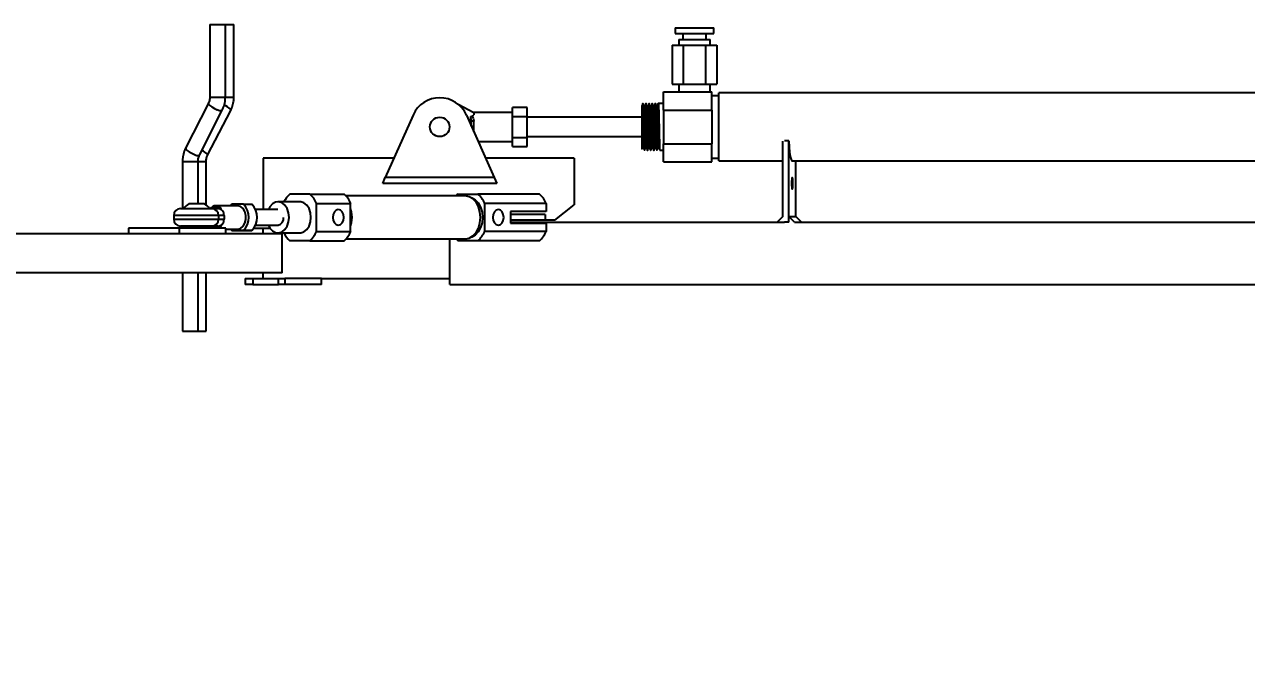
# Model space of a CAD drawing. Header units: millimetres. Extents: x -219 to 2642, y 0 to 2247.
# Drawn here: x -6.3 to 182.2, y 1862.7 to 1961.6 of the extents above; entities that cross this region are included whole.
import ezdxf

# ---------------------------------------------------------------- set-up
doc = ezdxf.new("R2010")
doc.units = ezdxf.units.MM
doc.header["$PDSIZE"] = -1
doc.styles.add('dinh1', font='VNARIAL.TTF', dxfattribs={"oblique": 15})
doc.dimstyles.new('kt_tq', dxfattribs={"dimtxt": 3.5, "dimasz": 8, "dimexe": 2, "dimexo": 2, "dimgap": 2, "dimtad": 1, "dimdec": 0, "dimlfac": 2.5, "dimzin": 0, "dimtxsty": 'dinh1', "dimcen": 0.09, "dimclrd": 21, "dimclre": 21, "dimclrt": 256, "dimadec": 0, "dimazin": 0, "dimtm": 1e-09, "dimtfac": 1, "dimtdec": 0, "dimtofl": 0, "dimtmove": 0, "dimatfit": 3, "dimfxl": 0.18, "dimtolj": 1, "dimtzin": 0, "dimlwd": 13, "dimlwe": 13, "dimarcsym": 0})

# ---------------------------------------------------------------- blocks, each defined once
blk = doc.blocks.new('*D6')
at = {"layer": 'Defpoints', "color": 21, "lineweight": 13, "ltscale": 0.5, "transparency": 16777216}
for p, q in [((283.37, 1871.45), (283.37, 1852.63)), ((-46.87, 1769.61), (-46.87, 1856.63)), ((-38.87, 1854.63), (275.37, 1854.63))]:
    blk.add_line(p, q, dxfattribs=at)
at = {"layer": 'Defpoints', "color": 0, "ltscale": 0.5, "transparency": 16777216}
for p in [(283.37, 1873.45), (283.37, 1854.63), (-46.87, 1767.61)]:
    blk.add_point(p, dxfattribs=at)
at = {"layer": 'Defpoints', "color": 21, "ltscale": 0.5, "transparency": 16777216}
for points in [[(-38.87, 1855.96), (-38.87, 1853.29), (-46.87, 1854.63)], [(275.37, 1855.96), (275.37, 1853.29), (283.37, 1854.63)]]:
    blk.add_solid(points, dxfattribs=at)
at = {"layer": 'Defpoints', "lineweight": 25, "ltscale": 0.5, "transparency": 16777216, "insert": (118.25, 1858.41), "char_height": 3.5, "attachment_point": 5, "style": 'dinh1'}
blk.add_mtext('\\A1;525', dxfattribs=at)

msp = doc.modelspace()

# ---------------------------------------------------------------- linework, layer by layer
for p, q in [((22.32, 1961.56), (22.32, 1950.36)), ((22.32, 1961.56), (23.92, 1961.56)), ((23.92, 1961.56), (24.72, 1961.56)), ((24.72, 1950.36), (24.72, 1961.56)), ((24.72, 1961.56), (26, 1961.56)), ((26, 1961.56), (26.04, 1961.56)), ((26.04, 1950.36), (26.04, 1961.56)), ((94.07, 1961.05), (94.07, 1960.15)), ((94.07, 1961.05), (97.07, 1961.05)), ((97.07, 1961.05), (100.07, 1961.05)), ((100.07, 1960.15), (100.07, 1961.05)), ((94.07, 1960.15), (97.07, 1960.15)), ((94.67, 1959.25), (94.67, 1958.35)), ((94.67, 1959.25), (99.47, 1959.25)), ((95.27, 1960.15), (95.27, 1959.25)), ((97.07, 1960.15), (100.07, 1960.15)), ((98.87, 1959.25), (98.87, 1960.15)), ((99.47, 1958.35), (99.47, 1959.25)), ((93.61, 1958.35), (93.61, 1952.35)), ((93.61, 1958.35), (95.31, 1958.35)), ((95.31, 1958.35), (95.31, 1952.35)), ((95.31, 1958.35), (98.77, 1958.35)), ((98.77, 1958.35), (98.77, 1952.35)), ((98.77, 1958.35), (100.53, 1958.35)), ((100.53, 1958.35), (100.53, 1952.35)), ((92.27, 1951.15), (99.77, 1951.15)), ((93.61, 1952.35), (95.31, 1952.35)), ((94.67, 1952.35), (94.67, 1951.15)), ((95.31, 1952.35), (98.77, 1952.35)), ((98.77, 1952.35), (100.53, 1952.35)), ((99.47, 1951.15), (99.47, 1952.35)), ((294.62, 1951), (100.82, 1951)), ((22.1, 1949.4), (18.59, 1942.48)), ((22.32, 1950.36), (23.92, 1950.36)), ((23.92, 1950.36), (24.72, 1950.36)), ((24.72, 1950.36), (26, 1950.36)), ((26, 1950.36), (26.04, 1950.36)), ((60.61, 1949.24), (63.03, 1948)), ((91.49, 1949.34), (91.28, 1948.89)), ((92.27, 1949.35), (91.49, 1949.35)), ((100.82, 1950.55), (99.77, 1950.55)), ((20.73, 1941.4), (24.24, 1948.32)), ((21.97, 1941.39), (25.54, 1948.31)), ((25.53, 1948.41), (25.54, 1948.31)), ((53.67, 1947.58), (49.38, 1937.95)), ((61.89, 1947.58), (66.18, 1937.95)), ((69.03, 1948), (63.03, 1948)), ((71.28, 1948.75), (69.03, 1948.75)), ((69.03, 1944.14), (69.03, 1947.36)), ((69.03, 1947.36), (71.28, 1947.36)), ((71.28, 1944.14), (71.28, 1947.36)), ((88.97, 1947.25), (71.28, 1947.25)), ((89.36, 1948.87), (89.36, 1948.9)), ((89.84, 1948.87), (89.84, 1948.9)), ((90.32, 1948.87), (90.32, 1948.9)), ((90.8, 1948.87), (90.8, 1948.9)), ((92.27, 1948.36), (92.27, 1943.13)), ((92.27, 1948.36), (99.77, 1948.36)), ((99.77, 1948.36), (99.77, 1943.13)), ((62.65, 1946.71), (62.16, 1946.97)), ((62.65, 1946.71), (63.03, 1946.71)), ((62.65, 1945.86), (62.65, 1946.71)), ((63.03, 1946.71), (63.03, 1946.64)), ((63.71, 1943.5), (69.03, 1943.5)), ((69.03, 1944.14), (71.28, 1944.14)), ((71.28, 1944.25), (88.97, 1944.25)), ((110.71, 1931.95), (110.71, 1943.55)), ((111.61, 1943.62), (110.98, 1943.62)), ((111.61, 1931.05), (111.61, 1943.62)), ((69.03, 1942.75), (71.28, 1942.75)), ((89.12, 1942.59), (89.12, 1942.62)), ((89.6, 1942.59), (89.6, 1942.62)), ((90.08, 1942.59), (90.08, 1942.62)), ((90.56, 1942.59), (90.56, 1942.62)), ((91.04, 1942.59), (91.04, 1942.62)), ((91.52, 1942.6), (91.73, 1942.15)), ((91.73, 1942.15), (92.27, 1942.15)), ((92.27, 1943.13), (99.77, 1943.13)), ((18.11, 1940.44), (18.11, 1933.15)), ((18.11, 1940.44), (19.72, 1940.44)), ((19.72, 1940.44), (20.51, 1940.44)), ((20.51, 1933.87), (20.51, 1940.44)), ((20.51, 1940.44), (21.71, 1940.44)), ((21.71, 1940.44), (21.75, 1940.44)), ((21.75, 1933.7), (21.75, 1940.44)), ((21.96, 1941.49), (21.97, 1941.39)), ((30.53, 1940.95), (30.53, 1933)), ((50.71, 1940.95), (30.53, 1940.95)), ((78.53, 1940.95), (64.84, 1940.95)), ((78.53, 1940.95), (78.53, 1933.75)), ((92.27, 1940.35), (99.77, 1940.35)), ((99.77, 1940.95), (100.82, 1940.95)), ((100.82, 1940.5), (110.71, 1940.5)), ((112.16, 1940.5), (294.62, 1940.5)), ((112.7, 1931.95), (112.7, 1940.5)), ((48.98, 1937.05), (49.38, 1937.95)), ((66.18, 1937.95), (49.38, 1937.95)), ((66.18, 1937.95), (66.58, 1937.05)), ((66.58, 1937.05), (48.98, 1937.05)), ((36.21, 1934.2), (32.83, 1934.2)), ((37.75, 1935.4), (34.67, 1935.4)), ((37.75, 1935.4), (43.02, 1935.4)), ((38.77, 1929.63), (38.77, 1933.96)), ((38.77, 1933.96), (44.04, 1933.96)), ((61.72, 1935.1), (43.33, 1935.1)), ((44.04, 1929.63), (44.04, 1933.96)), ((60.61, 1935.4), (63.68, 1935.4)), ((73.17, 1935.4), (63.68, 1935.4)), ((64.71, 1933.96), (64.71, 1929.63)), ((74.2, 1933.96), (64.71, 1933.96)), ((74.2, 1933.96), (74.2, 1932.7)), ((16.76, 1932.1), (16.76, 1931.5)), ((23.65, 1932.1), (16.76, 1932.1)), ((17.81, 1933.15), (22.65, 1933.15)), ((19.45, 1933.87), (19.09, 1933.87)), ((21.49, 1933.87), (19.45, 1933.87)), ((22.65, 1933.15), (23.58, 1933.15)), ((22.69, 1933.42), (22.73, 1933.45)), ((22.73, 1933.45), (23.75, 1933.45)), ((26.62, 1933.6), (23.24, 1933.6)), ((23.65, 1932.1), (23.65, 1931.5)), ((24.52, 1932.1), (23.65, 1932.1)), ((23.75, 1933.45), (23.79, 1933.42)), ((24.52, 1932.1), (24.52, 1931.8)), ((25.7, 1933.82), (25.49, 1933.6)), ((27.53, 1933.82), (25.7, 1933.82)), ((27.53, 1933.82), (28.8, 1933.82)), ((32.83, 1933), (29.36, 1933)), ((74.2, 1932.7), (68.71, 1932.7)), ((68.71, 1932.7), (68.71, 1930.9)), ((74.03, 1932.25), (68.71, 1932.25)), ((74.03, 1932.25), (74.03, 1931.35)), ((75.53, 1931.35), (78.53, 1933.75)), ((16.76, 1931.5), (16.76, 1931.5)), ((16.76, 1931.5), (23.65, 1931.5)), ((18.11, 1930.45), (17.81, 1930.45)), ((22.65, 1930.45), (17.81, 1930.45)), ((18.11, 1930.45), (18.11, 1930.15)), ((22.31, 1930.45), (22.27, 1930.45)), ((23.58, 1930.45), (22.65, 1930.45)), ((23.65, 1931.5), (24.52, 1931.5)), ((24.52, 1931.8), (24.52, 1931.5)), ((29.36, 1930.6), (32.84, 1930.6)), ((74.03, 1931.35), (68.71, 1931.35)), ((68.71, 1931.05), (110.98, 1931.05)), ((68.71, 1930.9), (74.2, 1930.9)), ((75.53, 1931.35), (74.03, 1931.35)), ((74.2, 1930.9), (74.2, 1929.63)), ((110.71, 1931.95), (109.82, 1931.05)), ((111.61, 1931.05), (110.98, 1931.05)), ((111.61, 1931.05), (111.61, 1931.95)), ((112.52, 1931.05), (111.61, 1931.95)), ((111.61, 1931.95), (112.7, 1931.95)), ((111.61, 1931.05), (111.61, 1931.05)), ((112.52, 1931.05), (322.37, 1931.05)), ((112.7, 1931.95), (113.59, 1931.05)), ((14.61, 1929.25), (-74.2, 1929.25)), ((9.8, 1930.15), (9.8, 1929.25)), ((17.6, 1930.15), (9.8, 1930.15)), ((17.6, 1929.25), (14.61, 1929.25)), ((17.6, 1930.15), (17.6, 1929.25)), ((24.79, 1930.15), (17.6, 1930.15)), ((24.79, 1929.25), (17.6, 1929.25)), ((22.73, 1930.15), (22.69, 1930.17)), ((23.75, 1930.15), (22.73, 1930.15)), ((23.79, 1930.17), (23.75, 1930.15)), ((24.79, 1929.25), (24.79, 1930.15)), ((24.79, 1930), (25.49, 1930)), ((24.79, 1930), (26.62, 1930)), ((33.5, 1929.25), (24.79, 1929.25)), ((25.49, 1930), (25.7, 1929.77)), ((25.7, 1929.77), (26.96, 1929.77)), ((25.7, 1929.77), (27.53, 1929.77)), ((28.8, 1929.77), (26.96, 1929.77)), ((27.53, 1929.77), (28.8, 1929.77)), ((29.12, 1930.15), (31.59, 1930.15)), ((30.53, 1929.25), (30.53, 1930.15)), ((32.83, 1929.4), (36.21, 1929.4)), ((33.5, 1923.25), (33.5, 1929.25)), ((38.77, 1929.63), (44.04, 1929.63)), ((43.33, 1928.5), (61.72, 1928.5)), ((59.32, 1921.45), (59.32, 1928.5)), ((74.2, 1929.63), (64.71, 1929.63)), ((37.75, 1928.2), (34.67, 1928.2)), ((37.75, 1928.2), (43.02, 1928.2)), ((63.68, 1928.2), (60.61, 1928.2)), ((73.17, 1928.2), (63.68, 1928.2)), ((33.5, 1923.25), (-74.2, 1923.25)), ((18.11, 1923.25), (18.11, 1914.25)), ((20.51, 1914.25), (20.51, 1923.25)), ((21.75, 1914.25), (21.75, 1923.25)), ((30.53, 1922.35), (30.53, 1923.25)), ((27.78, 1922.35), (27.78, 1921.45)), ((27.78, 1922.35), (28.98, 1922.35)), ((28.98, 1921.45), (27.78, 1921.45)), ((28.98, 1922.35), (28.98, 1921.45)), ((28.98, 1922.35), (32.91, 1922.35)), ((28.98, 1921.45), (32.91, 1921.45)), ((32.91, 1921.45), (32.91, 1922.35)), ((32.91, 1922.35), (33.89, 1922.35)), ((33.89, 1921.45), (32.91, 1921.45)), ((33.89, 1922.35), (33.89, 1921.45)), ((39.53, 1922.35), (33.89, 1922.35)), ((39.53, 1921.45), (33.89, 1921.45)), ((39.53, 1922.35), (59.32, 1922.35)), ((39.53, 1921.45), (39.53, 1922.35)), ((59.32, 1921.45), (272.87, 1921.45)), ((18.11, 1914.25), (19.72, 1914.25)), ((19.72, 1914.25), (20.51, 1914.25)), ((20.51, 1914.25), (21.71, 1914.25)), ((21.71, 1914.25), (21.75, 1914.25))]:
    msp.add_line(p, q)
at = {"flags": 128}
for points in [[(92.27, 1948.36), (92.27, 1948.8), (92.27, 1949.22), (92.27, 1949.62), (92.27, 1949.99), (92.27, 1950.33), (92.27, 1950.63), (92.27, 1950.91), (92.27, 1951.15)], [(99.77, 1948.36), (99.77, 1948.8), (99.77, 1949.22), (99.77, 1949.62), (99.77, 1949.99), (99.77, 1950.33), (99.77, 1950.63), (99.77, 1950.91), (99.77, 1951.15)], [(100.82, 1945.75), (100.82, 1946.8), (100.82, 1947.82), (100.82, 1948.74), (100.82, 1949.55), (100.82, 1950.2), (100.82, 1950.67), (100.82, 1950.93), (100.82, 1951)], [(22.09, 1949.4), (22.09, 1949.4), (22.13, 1949.26), (22.32, 1949.06), (22.65, 1948.83), (23.05, 1948.6), (23.47, 1948.41)], [(62.65, 1946.71), (62.63, 1946.93), (62.6, 1947.15), (62.58, 1947.36)], [(63.03, 1948), (63.03, 1947.97), (63.03, 1947.9), (63.03, 1947.77), (63.03, 1947.61)], [(69.03, 1947.36), (69.03, 1947.93), (69.03, 1948.37), (69.03, 1948.65), (69.03, 1948.75)], [(71.28, 1947.36), (71.28, 1947.93), (71.28, 1948.37), (71.28, 1948.65), (71.28, 1948.75)], [(63.03, 1945.02), (63.03, 1945.06), (63.03, 1945.29), (63.03, 1945.51), (63.03, 1945.75), (63.03, 1945.98), (63.03, 1946.2), (63.03, 1946.43), (63.03, 1946.64)], [(100.82, 1940.5), (100.82, 1940.56), (100.82, 1940.82), (100.82, 1941.29), (100.82, 1941.94), (100.82, 1942.75), (100.82, 1943.67), (100.82, 1944.69), (100.82, 1945.75)], [(69.03, 1942.75), (69.03, 1942.84), (69.03, 1943.12), (69.03, 1943.56), (69.03, 1944.14)], [(71.28, 1942.75), (71.28, 1942.84), (71.28, 1943.12), (71.28, 1943.56), (71.28, 1944.14)], [(111.61, 1943.62), (111.67, 1942.67), (111.75, 1941.85), (111.85, 1941.2), (111.97, 1940.75), (112.09, 1940.52), (112.15, 1940.5)], [(18.59, 1942.48), (18.59, 1942.48), (18.63, 1942.34), (18.82, 1942.14), (19.14, 1941.9), (19.54, 1941.68), (19.96, 1941.49)], [(92.27, 1940.35), (92.27, 1940.58), (92.27, 1940.86), (92.27, 1941.16), (92.27, 1941.5), (92.27, 1941.87), (92.27, 1942.27), (92.27, 1942.69), (92.27, 1943.13)], [(99.77, 1940.35), (99.77, 1940.58), (99.77, 1940.86), (99.77, 1941.16), (99.77, 1941.5), (99.77, 1941.87), (99.77, 1942.27), (99.77, 1942.69), (99.77, 1943.13)], [(112.25, 1937.05), (112.24, 1937.39), (112.22, 1937.68), (112.19, 1937.88), (112.15, 1937.95), (112.11, 1937.88), (112.08, 1937.68), (112.06, 1937.39), (112.05, 1937.05), (112.06, 1936.7), (112.08, 1936.41), (112.11, 1936.21), (112.15, 1936.15), (112.19, 1936.21), (112.22, 1936.41), (112.24, 1936.7), (112.25, 1937.05)], [(34.54, 1931.8), (34.47, 1932.5), (34.24, 1933.15), (33.9, 1933.67), (33.46, 1934.03), (32.96, 1934.19), (32.45, 1934.14), (31.98, 1933.87), (31.58, 1933.43), (31.36, 1933)], [(37.92, 1931.8), (37.84, 1932.5), (37.62, 1933.15), (37.27, 1933.67), (36.83, 1934.03), (36.34, 1934.19), (36.21, 1934.2)], [(64.07, 1931.8), (63.99, 1932.65), (63.76, 1933.45), (63.38, 1934.13), (62.9, 1934.65), (62.33, 1934.98), (61.72, 1935.1)], [(62.52, 1934.9), (62.73, 1934.84), (63.27, 1934.52), (63.73, 1934.02), (64.09, 1933.37), (64.31, 1932.61), (64.39, 1931.8), (64.31, 1930.98), (64.09, 1930.22), (63.73, 1929.57), (63.27, 1929.07), (62.73, 1928.75), (62.52, 1928.69)], [(26.62, 1930), (27.05, 1930.1), (27.44, 1930.42), (27.72, 1930.9), (27.88, 1931.48), (27.88, 1932.11), (27.72, 1932.7), (27.44, 1933.17), (27.05, 1933.49), (26.62, 1933.6), (26.62, 1933.6)], [(42.14, 1933), (41.82, 1932.9), (41.55, 1932.64), (41.36, 1932.25), (41.3, 1931.8), (41.36, 1931.34), (41.55, 1930.95), (41.82, 1930.69), (42.14, 1930.6), (42.47, 1930.69), (42.74, 1930.95), (42.92, 1931.34), (42.99, 1931.8), (42.92, 1932.25), (42.74, 1932.64), (42.47, 1932.9), (42.14, 1933)], [(44.25, 1931.8), (44.17, 1932.65), (44.04, 1933.15)], [(44.14, 1931.8), (44.07, 1932.61), (44.04, 1932.73)], [(66.82, 1933), (66.49, 1932.9), (66.22, 1932.64), (66.04, 1932.25), (65.97, 1931.8), (66.04, 1931.34), (66.22, 1930.95), (66.49, 1930.69), (66.82, 1930.6), (67.14, 1930.69), (67.41, 1930.95), (67.59, 1931.34), (67.66, 1931.8), (67.59, 1932.25), (67.41, 1932.64), (67.14, 1932.9), (66.82, 1933)], [(22.12, 1930.24), (22.19, 1930.34), (22.27, 1930.45)], [(31.36, 1930.6), (31.58, 1930.16), (31.98, 1929.72), (32.45, 1929.46), (32.96, 1929.4), (33.46, 1929.56), (33.9, 1929.92), (34.24, 1930.44), (34.47, 1931.09), (34.54, 1931.8)], [(36.21, 1929.4), (36.34, 1929.4), (36.83, 1929.56), (37.27, 1929.92), (37.62, 1930.44), (37.84, 1931.09), (37.92, 1931.8)], [(44.04, 1930.86), (44.07, 1930.98), (44.14, 1931.8)], [(44.04, 1930.44), (44.17, 1930.94), (44.25, 1931.8)], [(61.72, 1928.5), (62.33, 1928.61), (62.9, 1928.94), (63.38, 1929.46), (63.76, 1930.15), (63.99, 1930.94), (64.07, 1931.8)]]:
    msp.add_lwpolyline(points, dxfattribs=at)
msp.add_circle((57.78, 1945.75), 1.5)
for centre, radius, start, end in [((23.38, 1946.5), 2.88, 41.6873, 66.3746), ((57.78, 1945.75), 4.5, 24.0067, 155.9933), ((23.94, 1949.12), 0.849, 235.9359, 290.3686), ((19.92, 1939.7), 2.71, 41.3307, 64.0943), ((20.44, 1942.2), 0.85, 235.9524, 290.3382), ((37.15, 1932.56), 3.77, 131.1895, 154.2902), ((35.21, 1932.51), 3.85, 22.1725, 48.6737), ((40.48, 1932.51), 3.85, 22.1709, 48.6753), ((62.69, 1932.94), 3.23, 130.3036, 137.9633), ((61.14, 1932.51), 3.85, 22.1732, 48.6731), ((70.63, 1932.51), 3.85, 22.1731, 48.673), ((17.81, 1932.1), 1.05, 90, 180), ((20.29, 1931.8), 2.4, 120, 145.7711), ((20.29, 1931.8), 2.4, 34.2289, 60), ((22.43, 1933.4), 0.259, 280.6898, 4.6186), ((22.63, 1932.12), 1.03, 358.6932, 88.6302), ((23.24, 1932.64), 0.953, 57.526, 122.474), ((23.53, 1933.4), 0.259, 280.6923, 4.6161), ((25.4, 1931.8), 2.94, 316.4291, 43.5709), ((26.67, 1931.8), 2.94, 316.4288, 43.5712), ((17.81, 1931.5), 1.05, 180, 270), ((20.29, 1931.8), 2.4, 214.2289, 223.4329), ((20.29, 1931.8), 2.4, 316.5671, 325.7711), ((22.43, 1930.19), 0.259, 355.3895, 79.302), ((22.63, 1931.47), 1.03, 271.3692, 1.3064), ((23.53, 1930.19), 0.259, 355.3921, 79.2995), ((32.63, 1931.65), 1.07, 281.209, 7.9449), ((37.09, 1930.98), 3.69, 205.4747, 229.0464), ((35.21, 1931.08), 3.85, 311.3262, 337.8269), ((40.48, 1931.08), 3.85, 311.3245, 337.8286), ((62.69, 1930.65), 3.22, 222.0333, 229.6998), ((61.14, 1931.08), 3.85, 311.3268, 337.8263), ((70.63, 1931.08), 3.85, 311.3268, 337.8264)]:
    msp.add_arc(centre, radius, start, end)
for centre, ratio, start_param, end_param in [((23.58, 1932.1), 0.756294, 5.859411, 6.283185), ((23.68, 1932.1), 0.800308, 4.712389, 5.451406), ((23.58, 1931.5), 0.756294, 3.141593, 3.565367), ((23.68, 1931.5), 0.800308, 3.973372, 4.712389)]:
    msp.add_ellipse(centre, major_axis=(0, 1.05), ratio=ratio, start_param=start_param, end_param=end_param)
for points, knots in [([(22.32, 1950.36), (22.32, 1950.28), (22.31, 1950.01), (22.22, 1949.67), (22.12, 1949.46), (22.1, 1949.4)], [0, 0, 0, 0, 0.251478, 0.807323, 1, 1, 1, 1]), ([(24.24, 1948.32), (24.31, 1948.48), (24.51, 1948.91), (24.68, 1949.6), (24.71, 1950.13), (24.72, 1950.36)], [0, 0, 0, 0, 0.2516898, 0.6712974, 1, 1, 1, 1]), ([(25.54, 1948.31), (25.62, 1948.47), (25.82, 1948.9), (26, 1949.59), (26.02, 1950.13), (26.04, 1950.36)], [0, 0, 0, 0, 0.2515615, 0.6692015, 1, 1, 1, 1]), ([(89.12, 1949.34), (89.08, 1949.26), (89.02, 1949.15), (88.97, 1949.03), (88.95, 1949)], [0, 0, 0, 0, 0.696087, 1, 1, 1, 1]), ([(89.12, 1949.31), (89.12, 1949.33), (89.13, 1949.44), (89.15, 1949.12), (89.18, 1948.37), (89.21, 1947.16), (89.24, 1945.75), (89.27, 1944.33), (89.3, 1943.12), (89.33, 1942.37), (89.35, 1942.05), (89.36, 1942.17), (89.36, 1942.18)], [0, 0, 0, 0, 0.013571, 0.135064, 0.256557, 0.378049, 0.499541, 0.621034, 0.742526, 0.864018, 0.985512, 1, 1, 1, 1]), ([(89.35, 1948.86), (89.31, 1948.94), (89.24, 1949.1), (89.16, 1949.26), (89.12, 1949.34)], [0, 0, 0, 0, 0.4999735, 1, 1, 1, 1]), ([(89.6, 1949.34), (89.56, 1949.26), (89.48, 1949.1), (89.41, 1948.94), (89.37, 1948.86)], [0, 0, 0, 0, 0.500065, 1, 1, 1, 1]), ([(89.6, 1949.31), (89.6, 1949.32), (89.61, 1949.44), (89.63, 1949.12), (89.66, 1948.37), (89.69, 1947.16), (89.72, 1945.75), (89.75, 1944.33), (89.78, 1943.12), (89.81, 1942.37), (89.83, 1942.05), (89.84, 1942.16), (89.84, 1942.18)], [0, 0, 0, 0, 0.014238, 0.135803, 0.257368, 0.378932, 0.500497, 0.622061, 0.743625, 0.865189, 0.986755, 1, 1, 1, 1]), ([(89.83, 1948.86), (89.79, 1948.94), (89.72, 1949.1), (89.64, 1949.26), (89.6, 1949.34)], [0, 0, 0, 0, 0.499957, 1, 1, 1, 1]), ([(90.08, 1949.34), (90.04, 1949.26), (89.96, 1949.1), (89.89, 1948.94), (89.85, 1948.86)], [0, 0, 0, 0, 0.500037, 1, 1, 1, 1]), ([(90.08, 1949.31), (90.08, 1949.33), (90.09, 1949.44), (90.11, 1949.12), (90.14, 1948.37), (90.17, 1947.16), (90.2, 1945.75), (90.23, 1944.33), (90.26, 1943.12), (90.29, 1942.37), (90.31, 1942.05), (90.32, 1942.17), (90.32, 1942.18)], [0, 0, 0, 0, 0.01353, 0.135029, 0.256527, 0.378025, 0.499522, 0.62102, 0.742517, 0.864015, 0.985514, 1, 1, 1, 1]), ([(90.31, 1948.86), (90.27, 1948.94), (90.2, 1949.1), (90.12, 1949.26), (90.08, 1949.34)], [0, 0, 0, 0, 0.499973, 1, 1, 1, 1]), ([(90.56, 1949.34), (90.52, 1949.26), (90.44, 1949.1), (90.37, 1948.94), (90.33, 1948.86)], [0, 0, 0, 0, 0.500052, 1, 1, 1, 1]), ([(90.56, 1949.31), (90.56, 1949.33), (90.57, 1949.44), (90.59, 1949.12), (90.62, 1948.37), (90.65, 1947.16), (90.68, 1945.75), (90.71, 1944.33), (90.74, 1943.12), (90.77, 1942.37), (90.79, 1942.05), (90.8, 1942.16), (90.8, 1942.18)], [0, 0, 0, 0, 0.01375, 0.135375, 0.257001, 0.378625, 0.500249, 0.621874, 0.743498, 0.865122, 0.986748, 1, 1, 1, 1]), ([(90.79, 1948.86), (90.75, 1948.94), (90.68, 1949.1), (90.6, 1949.26), (90.56, 1949.34)], [0, 0, 0, 0, 0.499948, 1, 1, 1, 1]), ([(91.04, 1949.34), (91, 1949.26), (90.92, 1949.1), (90.85, 1948.94), (90.81, 1948.86)], [0, 0, 0, 0, 0.500021, 1, 1, 1, 1]), ([(91.04, 1949.31), (91.04, 1949.33), (91.05, 1949.44), (91.07, 1949.12), (91.1, 1948.37), (91.13, 1947.16), (91.16, 1945.75), (91.19, 1944.33), (91.22, 1943.12), (91.25, 1942.37), (91.27, 1942.05), (91.28, 1942.17), (91.28, 1942.18)], [0, 0, 0, 0, 0.013971, 0.135415, 0.25686, 0.378303, 0.499747, 0.62119, 0.742634, 0.864078, 0.985522, 1, 1, 1, 1]), ([(91.27, 1948.86), (91.23, 1948.94), (91.16, 1949.1), (91.08, 1949.26), (91.04, 1949.34)], [0, 0, 0, 0, 0.499981, 1, 1, 1, 1]), ([(91.49, 1949.31), (91.49, 1949.33), (91.5, 1949.44), (91.52, 1949.12), (91.55, 1948.37), (91.58, 1947.16), (91.61, 1945.75), (91.64, 1944.33), (91.67, 1943.14), (91.7, 1942.31), (91.72, 1942.2), (91.73, 1942.15)], [0, 0, 0, 0, 0.013767, 0.137047, 0.260326, 0.383606, 0.506884, 0.630162, 0.753442, 0.87672, 1, 1, 1, 1]), ([(62.58, 1947.36), (62.68, 1947.39), (62.86, 1947.46), (62.97, 1947.56), (63.03, 1947.61)], [0, 0, 0, 0, 0.534181, 1, 1, 1, 1]), ([(62.58, 1947.36), (62.59, 1947.36), (62.62, 1947.37), (62.67, 1947.37), (62.73, 1947.36), (62.8, 1947.32), (62.88, 1947.24), (62.99, 1947.05), (63.01, 1946.85), (63.03, 1946.71)], [0, 0, 0, 0, 0.032793, 0.085824, 0.13865, 0.230203, 0.320909, 0.541056, 1, 1, 1, 1]), ([(88.97, 1948.99), (88.97, 1949), (88.97, 1949.05), (88.97, 1948.75), (88.97, 1948.2), (88.97, 1947.68), (88.97, 1947.47)], [0, 0, 0, 0, 0.0994, 0.437616, 0.764438, 1, 1, 1, 1]), ([(88.97, 1947.47), (88.98, 1947.2), (88.99, 1946.66), (89.02, 1945.64), (89.04, 1944.52), (89.07, 1943.49), (89.1, 1942.79), (89.12, 1942.7), (89.13, 1942.65)], [0, 0, 0, 0, 0.14015, 0.27824, 0.464409, 0.650578, 0.836747, 1, 1, 1, 1]), ([(88.97, 1947.47), (88.97, 1947.45), (88.97, 1947.39), (88.97, 1947.28), (88.97, 1947.13), (88.97, 1947.02), (88.97, 1946.95)], [0, 0, 0, 0, 0.124882, 0.374717, 0.624525, 1, 1, 1, 1]), ([(89.35, 1948.84), (89.36, 1948.79), (89.38, 1948.7), (89.4, 1948), (89.43, 1946.97), (89.46, 1945.75), (89.49, 1944.52), (89.52, 1943.49), (89.55, 1942.79), (89.57, 1942.7), (89.58, 1942.66)], [0, 0, 0, 0, 0.112814, 0.241903, 0.370992, 0.500083, 0.629174, 0.758264, 0.887353, 1, 1, 1, 1]), ([(89.36, 1948.87), (89.37, 1948.82), (89.39, 1948.73), (89.42, 1948.02), (89.45, 1946.98), (89.48, 1945.75), (89.51, 1944.51), (89.54, 1943.47), (89.57, 1942.76), (89.59, 1942.67), (89.6, 1942.62)], [0, 0, 0, 0, 0.112258, 0.241504, 0.370752, 0.500001, 0.629249, 0.758497, 0.887744, 1, 1, 1, 1]), ([(89.38, 1948.83), (89.39, 1948.79), (89.41, 1948.7), (89.43, 1948), (89.46, 1946.97), (89.49, 1945.75), (89.52, 1944.52), (89.55, 1943.49), (89.58, 1942.79), (89.6, 1942.7), (89.61, 1942.65)], [0, 0, 0, 0, 0.112573, 0.24158, 0.370586, 0.499593, 0.6286, 0.757606, 0.886613, 1, 1, 1, 1]), ([(89.83, 1948.84), (89.84, 1948.79), (89.86, 1948.7), (89.88, 1948), (89.91, 1946.97), (89.94, 1945.75), (89.97, 1944.52), (90, 1943.49), (90.03, 1942.79), (90.05, 1942.7), (90.06, 1942.66)], [0, 0, 0, 0, 0.113411, 0.242413, 0.371416, 0.50042, 0.629424, 0.758427, 0.887429, 1, 1, 1, 1]), ([(89.84, 1948.87), (89.85, 1948.82), (89.87, 1948.73), (89.9, 1948.02), (89.93, 1946.98), (89.96, 1945.75), (89.99, 1944.51), (90.02, 1943.47), (90.05, 1942.76), (90.07, 1942.67), (90.08, 1942.62)], [0, 0, 0, 0, 0.112258, 0.241504, 0.370752, 0.500001, 0.629249, 0.758497, 0.887744, 1, 1, 1, 1]), ([(89.86, 1948.83), (89.87, 1948.79), (89.89, 1948.7), (89.91, 1948), (89.94, 1946.97), (89.97, 1945.75), (90, 1944.52), (90.03, 1943.49), (90.06, 1942.79), (90.08, 1942.7), (90.09, 1942.66)], [0, 0, 0, 0, 0.112666, 0.241777, 0.370887, 0.499998, 0.629109, 0.75822, 0.887331, 1, 1, 1, 1]), ([(90.31, 1948.84), (90.32, 1948.79), (90.34, 1948.7), (90.36, 1948), (90.39, 1946.97), (90.42, 1945.75), (90.45, 1944.52), (90.48, 1943.49), (90.51, 1942.79), (90.53, 1942.7), (90.54, 1942.66)], [0, 0, 0, 0, 0.112809, 0.241898, 0.370989, 0.500081, 0.629172, 0.758263, 0.887352, 1, 1, 1, 1]), ([(90.32, 1948.87), (90.33, 1948.82), (90.35, 1948.73), (90.38, 1948.02), (90.41, 1946.98), (90.44, 1945.75), (90.47, 1944.51), (90.5, 1943.47), (90.53, 1942.76), (90.55, 1942.67), (90.56, 1942.62)], [0, 0, 0, 0, 0.112256, 0.241503, 0.370751, 0.5, 0.629249, 0.758497, 0.887744, 1, 1, 1, 1]), ([(90.34, 1948.83), (90.35, 1948.79), (90.37, 1948.7), (90.39, 1948), (90.42, 1946.97), (90.45, 1945.75), (90.48, 1944.52), (90.51, 1943.49), (90.54, 1942.79), (90.56, 1942.7), (90.57, 1942.65)], [0, 0, 0, 0, 0.112554, 0.241541, 0.370527, 0.499515, 0.628502, 0.757488, 0.886475, 1, 1, 1, 1]), ([(90.79, 1948.84), (90.8, 1948.79), (90.82, 1948.7), (90.84, 1948), (90.87, 1946.97), (90.9, 1945.75), (90.93, 1944.52), (90.96, 1943.49), (90.99, 1942.79), (91.01, 1942.7), (91.02, 1942.66)], [0, 0, 0, 0, 0.113413, 0.242414, 0.371418, 0.500421, 0.629424, 0.758427, 0.887429, 1, 1, 1, 1]), ([(90.8, 1948.87), (90.81, 1948.82), (90.83, 1948.73), (90.86, 1948.02), (90.89, 1946.98), (90.92, 1945.75), (90.95, 1944.51), (90.98, 1943.47), (91.01, 1942.76), (91.03, 1942.67), (91.04, 1942.62)], [0, 0, 0, 0, 0.112259, 0.241505, 0.370753, 0.500001, 0.629249, 0.758496, 0.887743, 1, 1, 1, 1]), ([(90.82, 1948.83), (90.83, 1948.79), (90.85, 1948.7), (90.87, 1948), (90.9, 1946.97), (90.93, 1945.75), (90.96, 1944.52), (90.99, 1943.49), (91.02, 1942.79), (91.04, 1942.7), (91.05, 1942.65)], [0, 0, 0, 0, 0.112639, 0.241716, 0.370792, 0.49987, 0.628947, 0.758023, 0.887101, 1, 1, 1, 1]), ([(91.27, 1948.84), (91.28, 1948.79), (91.3, 1948.7), (91.32, 1948), (91.35, 1946.97), (91.38, 1945.75), (91.41, 1944.52), (91.44, 1943.49), (91.47, 1942.79), (91.49, 1942.7), (91.5, 1942.66)], [0, 0, 0, 0, 0.112805, 0.241895, 0.370987, 0.500079, 0.62917, 0.758262, 0.887352, 1, 1, 1, 1]), ([(91.28, 1948.87), (91.28, 1948.88), (91.29, 1948.98), (91.31, 1948.7), (91.34, 1948.04), (91.37, 1946.98), (91.4, 1945.75), (91.43, 1944.51), (91.46, 1943.47), (91.49, 1942.76), (91.51, 1942.66), (91.52, 1942.62)], [0, 0, 0, 0, 0.014704, 0.139703, 0.264702, 0.389702, 0.514703, 0.639703, 0.764704, 0.889702, 1, 1, 1, 1]), ([(88.97, 1946.95), (88.98, 1946.55), (89, 1945.75), (89.03, 1944.5), (89.06, 1943.47), (89.09, 1942.76), (89.11, 1942.67), (89.12, 1942.62)], [0, 0, 0, 0, 0.205402, 0.410803, 0.616204, 0.821603, 1, 1, 1, 1]), ([(88.97, 1946.95), (88.97, 1946.93), (88.97, 1946.86), (88.97, 1946.74), (88.97, 1946.56), (88.97, 1946.44), (88.97, 1946.37)], [0, 0, 0, 0, 0.124902, 0.374719, 0.624534, 1, 1, 1, 1]), ([(88.97, 1946.37), (88.97, 1946.16), (88.99, 1945.55), (89.01, 1944.52), (89.04, 1943.49), (89.07, 1942.79), (89.09, 1942.7), (89.1, 1942.66)], [0, 0, 0, 0, 0.116805, 0.344868, 0.572929, 0.800988, 1, 1, 1, 1]), ([(88.97, 1946.37), (88.97, 1946.02), (88.97, 1945.33), (88.97, 1944.29), (88.97, 1943.38), (88.97, 1942.7), (88.97, 1942.35), (88.97, 1942.37), (88.97, 1942.38)], [0, 0, 0, 0, 0.175171, 0.35017, 0.532574, 0.714863, 0.904571, 1, 1, 1, 1]), ([(18.59, 1942.48), (18.52, 1942.32), (18.32, 1941.9), (18.15, 1941.2), (18.12, 1940.67), (18.11, 1940.44)], [0, 0, 0, 0, 0.2516882, 0.6713001, 1, 1, 1, 1]), ([(88.99, 1942.37), (88.99, 1942.38), (89.03, 1942.46), (89.07, 1942.55), (89.11, 1942.63)], [0, 0, 0, 0, 0.067027, 1, 1, 1, 1]), ([(89.13, 1942.63), (89.17, 1942.55), (89.24, 1942.39), (89.32, 1942.23), (89.36, 1942.15)], [0, 0, 0, 0, 0.499957, 1, 1, 1, 1]), ([(89.36, 1942.15), (89.4, 1942.23), (89.48, 1942.39), (89.55, 1942.55), (89.59, 1942.63)], [0, 0, 0, 0, 0.500031, 1, 1, 1, 1]), ([(89.61, 1942.63), (89.65, 1942.55), (89.72, 1942.39), (89.8, 1942.23), (89.84, 1942.15)], [0, 0, 0, 0, 0.499979, 1, 1, 1, 1]), ([(89.84, 1942.15), (89.88, 1942.23), (89.96, 1942.39), (90.03, 1942.55), (90.07, 1942.63)], [0, 0, 0, 0, 0.500023, 1, 1, 1, 1]), ([(90.09, 1942.63), (90.13, 1942.55), (90.2, 1942.39), (90.28, 1942.23), (90.32, 1942.15)], [0, 0, 0, 0, 0.499956, 1, 1, 1, 1]), ([(90.32, 1942.15), (90.36, 1942.23), (90.44, 1942.39), (90.51, 1942.55), (90.55, 1942.63)], [0, 0, 0, 0, 0.500031, 1, 1, 1, 1]), ([(90.57, 1942.63), (90.61, 1942.55), (90.68, 1942.39), (90.76, 1942.23), (90.8, 1942.15)], [0, 0, 0, 0, 0.499971, 1, 1, 1, 1]), ([(90.8, 1942.15), (90.84, 1942.23), (90.92, 1942.39), (90.99, 1942.55), (91.03, 1942.63)], [0, 0, 0, 0, 0.500023, 1, 1, 1, 1]), ([(91.05, 1942.63), (91.09, 1942.55), (91.16, 1942.39), (91.24, 1942.23), (91.28, 1942.15)], [0, 0, 0, 0, 0.499976, 1, 1, 1, 1]), ([(91.28, 1942.15), (91.32, 1942.23), (91.4, 1942.39), (91.47, 1942.55), (91.51, 1942.63)], [0, 0, 0, 0, 0.500031, 1, 1, 1, 1]), ([(20.51, 1940.44), (20.51, 1940.53), (20.52, 1940.8), (20.61, 1941.13), (20.71, 1941.34), (20.73, 1941.4)], [0, 0, 0, 0, 0.251493, 0.807318, 1, 1, 1, 1]), ([(21.75, 1940.44), (21.75, 1940.53), (21.76, 1940.8), (21.85, 1941.13), (21.95, 1941.34), (21.97, 1941.39)], [0, 0, 0, 0, 0.251425, 0.813225, 1, 1, 1, 1]), ([(22.31, 1933.15), (22.35, 1933.17), (22.49, 1933.28), (22.6, 1933.36), (22.69, 1933.42)], [0, 0, 0, 0, 0.2733472, 1, 1, 1, 1]), ([(23.79, 1933.42), (23.86, 1933.36), (23.97, 1933.27), (24.01, 1933.14), (24.01, 1933.08), (23.99, 1933.05), (23.96, 1933.04), (23.93, 1933.04), (23.92, 1933.05), (23.91, 1933.05)], [0, 0, 0, 0, 0.4589425, 0.679086, 0.7697933, 0.8613575, 0.9141717, 0.9671965, 1, 1, 1, 1]), ([(24.3, 1932.8), (24.25, 1932.85), (24.12, 1932.96), (23.98, 1933.02), (23.91, 1933.05)], [0, 0, 0, 0, 0.465827, 1, 1, 1, 1]), ([(22.69, 1930.17), (22.6, 1930.23), (22.49, 1930.32), (22.35, 1930.42), (22.31, 1930.45)], [0, 0, 0, 0, 0.7266333, 1, 1, 1, 1]), ([(23.91, 1930.54), (23.92, 1930.54), (23.93, 1930.55), (23.96, 1930.55), (23.99, 1930.54), (24.01, 1930.51), (24.01, 1930.45), (23.97, 1930.32), (23.86, 1930.23), (23.79, 1930.17)], [0, 0, 0, 0, 0.0328091, 0.0858328, 0.1386472, 0.2302028, 0.3209223, 0.5410667, 1, 1, 1, 1]), ([(23.91, 1930.54), (23.98, 1930.57), (24.12, 1930.63), (24.25, 1930.74), (24.3, 1930.79)], [0, 0, 0, 0, 0.5341925, 1, 1, 1, 1])]:
    msp.add_open_spline(points, degree=3, knots=knots)

# ---------------------------------------------------------------- dimensions: what is measured, and where the dimension line sits
at = {"layer": 'Defpoints', "lineweight": 25, "ltscale": 0.5}
dim = msp.add_linear_dim(base=(283.37, 1854.63), p1=(-46.87, 1767.61), p2=(283.37, 1873.45), text='525', dimstyle='kt_tq', dxfattribs=at)
dim.commit()
dim.dimension.update_dxf_attribs({"geometry": '*D6', "text_midpoint": (118.25, 1858.41)})

doc.saveas('drawing.dxf')
